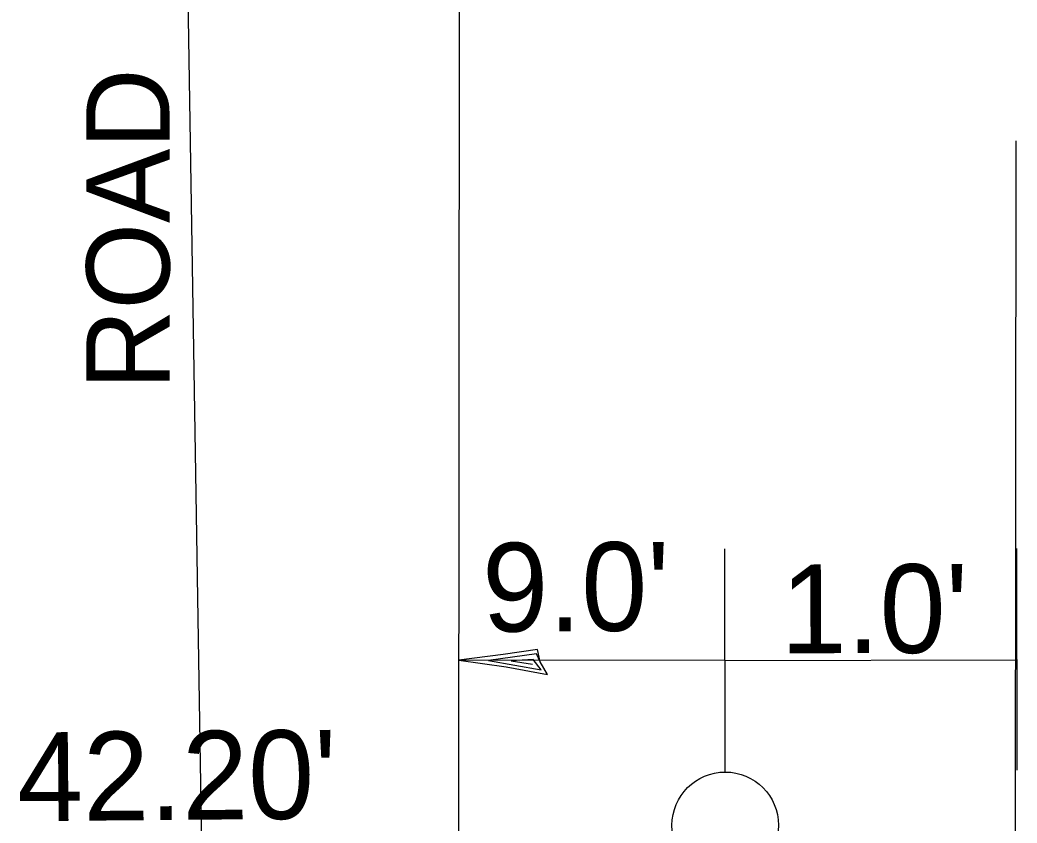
# Model space of a CAD drawing. Extents: x 777607.2 to 777685.3, y 2094784.8 to 2094820.4.
# Drawn here: x 777672.45 to 777673.573, y 2094802.657 to 2094803.562 of the extents above; entities that cross this region are included whole.
import ezdxf

# ---------------------------------------------------------------- set-up
doc = ezdxf.new("R2010")
doc.units = 0
for name, color, linetype in [('ROW_EX_Dimensions', 7, 'Continuous'), ('ROW_EX_Quarter Section Lines', 7, 'Continuous'), ('ROW_PR_Dimensions', 7, 'Continuous'), ('Topo_EOP', 7, 'Continuous'), ('Topo_Fence', 7, 'Continuous')]:
    doc.layers.add(name, color=color, linetype=linetype)

msp = doc.modelspace()

# ---------------------------------------------------------------- linework, layer by layer
at = {"layer": 'ROW_EX_Dimensions'}
for p, q in [((777673.5735, 2094802.7167), (777673.5731, 2094802.9666)), ((777673.2448, 2094802.7145), (777673.2444, 2094802.9661)), ((777672.9945, 2094802.8468), (777672.9446, 2094802.8405)), ((777673.0323, 2094802.8479), (777672.9781, 2094802.8403)), ((777673.0334, 2094802.8525), (777672.9945, 2094802.8468)), ((777673.0364, 2094802.8388), (777673.0323, 2094802.8479)), ((777673.0364, 2094802.8388), (777673.0334, 2094802.8525)), ((777672.9446, 2094802.8405), (777672.9979, 2094802.833)), ((777673.2446, 2094802.8403), (777672.9446, 2094802.8405)), ((777672.9781, 2094802.8403), (777673.0373, 2094802.8297)), ((777672.9979, 2094802.833), (777673.0445, 2094802.8246)), ((777673.0286, 2094802.8414), (777673.0037, 2094802.8399)), ((777673.0037, 2094802.8399), (777673.0277, 2094802.8362)), ((777673.0373, 2094802.8297), (777673.0286, 2094802.8414)), ((777673.0445, 2094802.8246), (777673.0364, 2094802.8388)), ((777673.2446, 2094802.8403), (777673.5733, 2094802.8408))]:
    msp.add_line(p, q, dxfattribs=at)
at = {"layer": 'ROW_EX_Quarter Section Lines'}
msp.add_line((777672.6146, 2094805.1412), (777672.6733, 2094801.4866), dxfattribs=at)
at = {"layer": 'ROW_PR_Dimensions'}
msp.add_circle((777673.2448, 2094802.6545), 0.06, dxfattribs=at)
at = {"layer": 'Topo_EOP'}
msp.add_line((777672.9446, 2094802.2915), (777672.9456, 2094803.845), dxfattribs=at)
at = {"layer": 'Topo_Fence'}
msp.add_line((777673.572, 2094803.4258), (777673.5707, 2094801.4292), dxfattribs=at)

# ---------------------------------------------------------------- texts
at = {"layer": 'ROW_EX_Dimensions'}
for s, height, rotation, p in [('ROAD', 0.09375, 90.0245, (777672.619, 2094803.1453)), ("9.0'", 0.1, 0.3656, (777672.9714, 2094802.8726)), ("1.0'", 0.1, 0.1596, (777673.3073, 2094802.8483)), ("42.20'", 0.1, 0.4976, (777672.4476, 2094802.659))]:
    msp.add_text(s, height=height, rotation=rotation, dxfattribs=at).set_placement(p)

doc.saveas('drawing.dxf')
